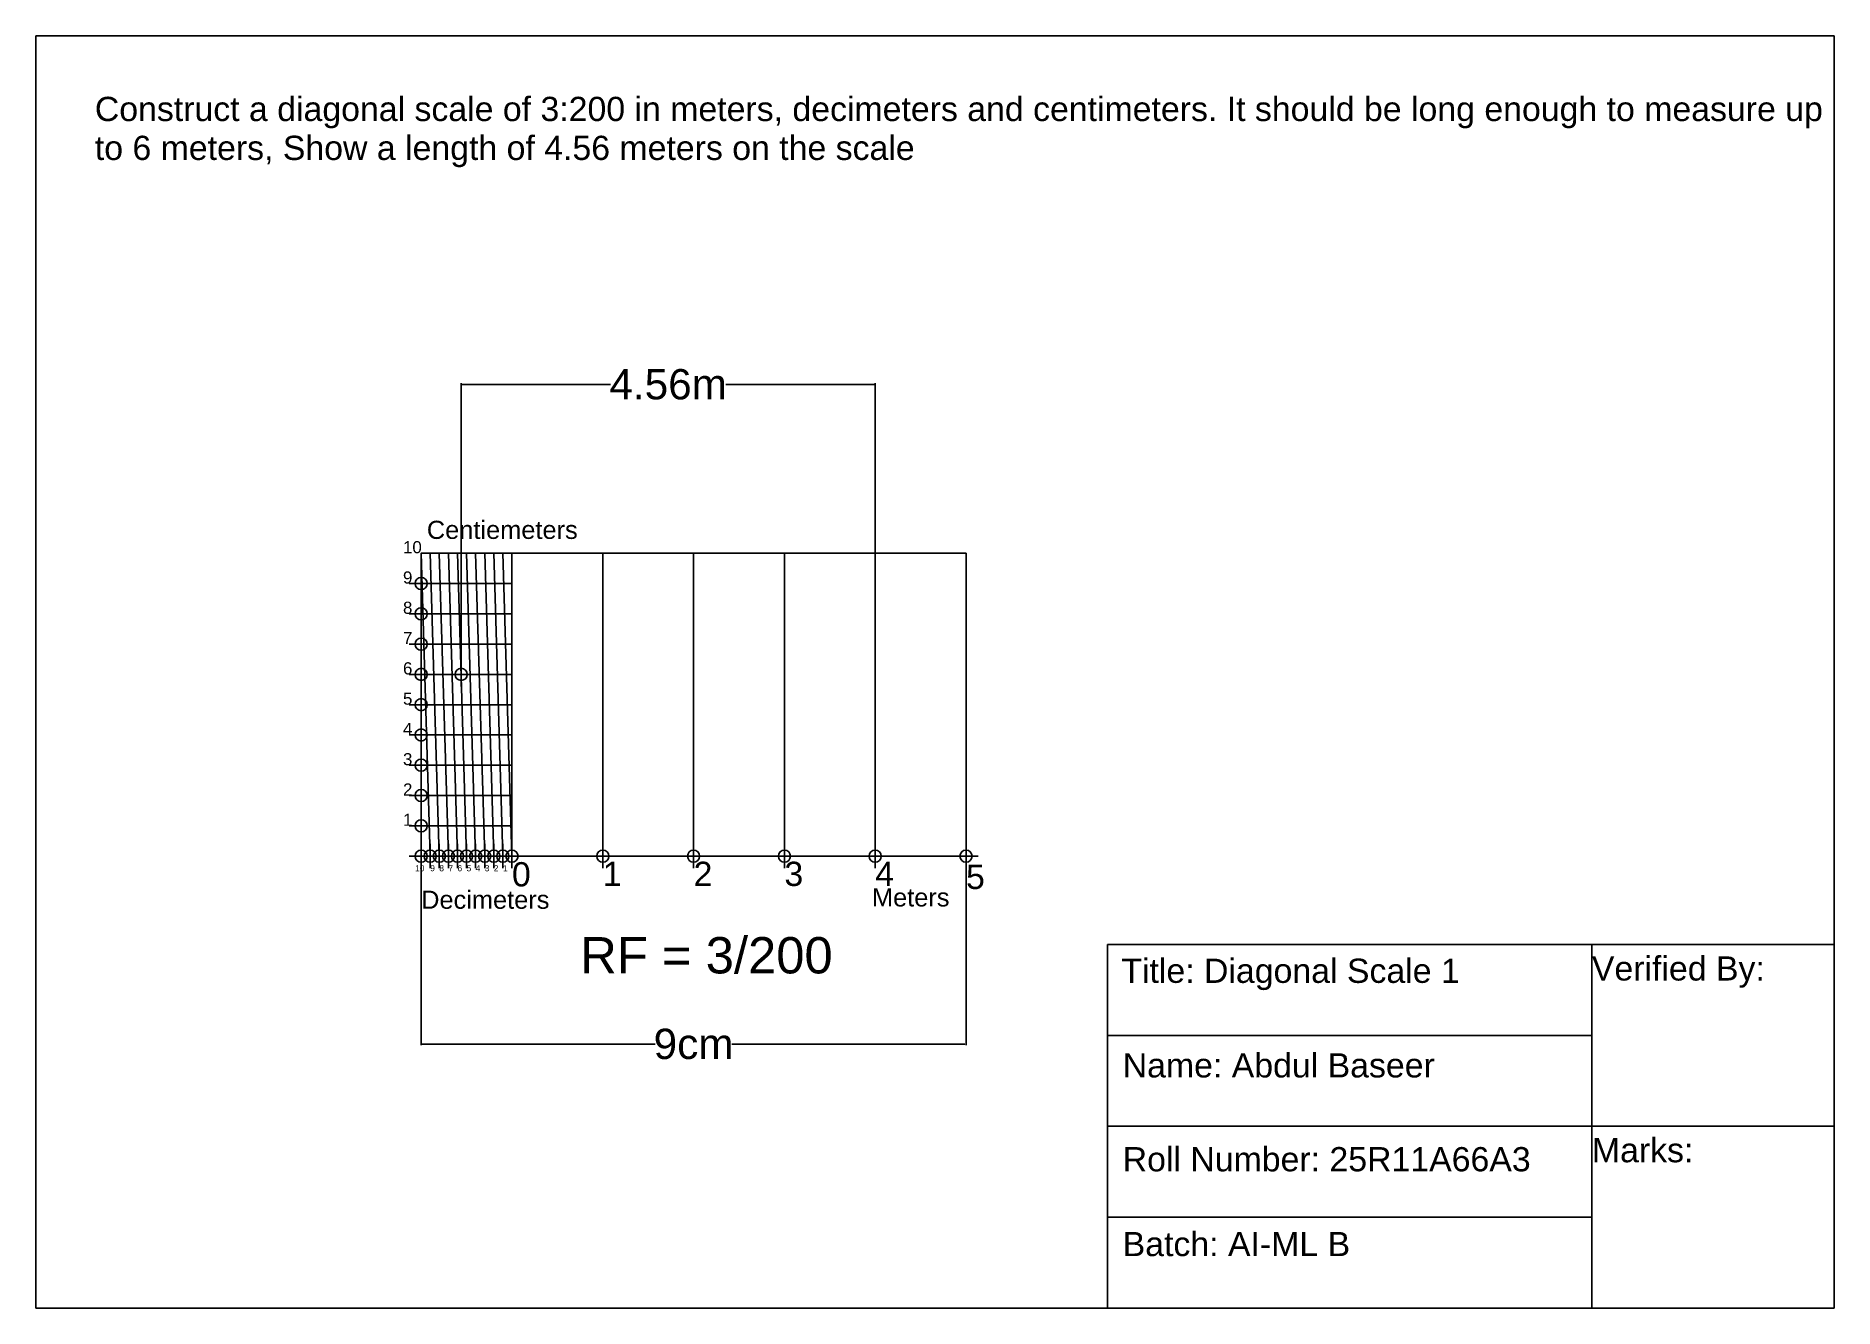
# Model space of a CAD drawing. Header units: millimetres. Extents: x -1 to 296, y 0 to 210.
import ezdxf

# ---------------------------------------------------------------- set-up
doc = ezdxf.new("R2010")
doc.units = ezdxf.units.MM
doc.header["$MEASUREMENT"] = 0
doc.header["$PDMODE"] = 34
doc.header["$PDSIZE"] = 2
doc.styles.get("Standard").update_dxf_attribs({"font": 'arial.ttf'})
doc.dimstyles.get("Standard").update_dxf_attribs({"dimtxt": 5, "dimasz": 0.18, "dimexe": 0.18, "dimexo": 0.0625, "dimgap": 0.09, "dimtad": 0, "dimtih": 1, "dimtoh": 1, "dimdec": 4, "dimzin": 0, "dimdsep": 46, "dimtxsty": 'Standard', "dimcen": 0.09, "dimadec": 0, "dimazin": 0, "dimtfac": 1, "dimtdec": 4, "dimtofl": 0, "dimtmove": 0, "dimatfit": 3, "dimfxl": 1, "dimtolj": 1, "dimtzin": 0, "dimarcsym": 0})

# ---------------------------------------------------------------- blocks, each defined once
blk = doc.blocks.new('*D3')
at = {"color": 0, "lineweight": -2, "transparency": 16777216}
for p, q in [((62.5, 74.94), (62.5, 43.79)), ((152.5, 74.94), (152.5, 43.79)), ((62.68, 43.97), (101.18, 43.97)), ((152.32, 43.97), (113.82, 43.97))]:
    blk.add_line(p, q, dxfattribs=at)
at = {"color": 0, "transparency": 16777216}
for points in [[(62.68, 44), (62.68, 43.94), (62.5, 43.97)], [(152.32, 44), (152.32, 43.94), (152.5, 43.97)]]:
    blk.add_solid(points, dxfattribs=at)
at = {"layer": 'Defpoints', "color": 0, "transparency": 16777216}
for p in [(62.5, 75), (152.5, 75), (152.5, 43.97)]:
    blk.add_point(p, dxfattribs=at)
at = {"color": 0, "transparency": 16777216, "insert": (107.5, 43.97), "char_height": 5, "attachment_point": 5}
blk.add_mtext('\\A1;9cm', dxfattribs=at)
blk = doc.blocks.new('*D4')
at = {"color": 0, "lineweight": -2, "transparency": 16777216}
for p, q in [((69.1, 105.06), (69.1, 153.05)), ((69.28, 152.87), (93.77, 152.87)), ((137.32, 152.87), (112.83, 152.87)), ((137.5, 105.06), (137.5, 153.05))]:
    blk.add_line(p, q, dxfattribs=at)
at = {"color": 0, "transparency": 16777216}
for points in [[(69.28, 152.9), (69.28, 152.84), (69.1, 152.87)], [(137.32, 152.9), (137.32, 152.84), (137.5, 152.87)]]:
    blk.add_solid(points, dxfattribs=at)
at = {"layer": 'Defpoints', "color": 0, "transparency": 16777216}
for p in [(137.5, 152.87), (69.1, 105), (137.5, 105)]:
    blk.add_point(p, dxfattribs=at)
at = {"color": 0, "transparency": 16777216, "insert": (103.3, 152.87), "char_height": 5, "attachment_point": 5}
blk.add_mtext('\\A1;4.56m', dxfattribs=at)

msp = doc.modelspace()

# ---------------------------------------------------------------- linework, layer by layer
for p, q in [((62.5, 125), (64, 75)), ((62.5, 125), (62.5, 75)), ((64, 125), (65.5, 75)), ((65.5, 125), (67, 75)), ((67, 125), (68.5, 75)), ((68.5, 125), (70, 75)), ((70, 125), (71.5, 75)), ((71.5, 125), (73, 75)), ((73, 125), (74.5, 75)), ((74.5, 125), (76, 75)), ((76, 125), (77.5, 75)), ((77.5, 75), (77.5, 125)), ((92.5, 75), (92.5, 125)), ((107.5, 75), (107.5, 125)), ((122.5, 75), (122.5, 125)), ((137.5, 75), (137.5, 125)), ((62.5, 120), (77.5, 120)), ((62.5, 115), (77.5, 115)), ((62.5, 110), (77.5, 110)), ((62.5, 105), (77.5, 105)), ((62.5, 100), (77.5, 100)), ((62.5, 95), (77.5, 95)), ((62.5, 90), (77.5, 90)), ((62.5, 85), (77.5, 85)), ((62.5, 80), (77.5, 80)), ((62.5, 75), (152.5, 75)), ((77.5, 75), (62.5, 75)), ((175.87606, 0.39402), (175.87606, 60.39402)), ((175.87606, 60.39402), (295.87606, 60.39402)), ((255.87606, 0.39402), (255.87606, 60.39402)), ((295.87606, 60.39402), (295.87606, 0.39402)), ((175.87606, 45.39402), (255.87606, 45.39402)), ((175.87606, 30.39402), (295.87606, 30.39402)), ((175.87606, 15.39402), (255.87606, 15.39402)), ((295.87606, 0.39402), (175.87606, 0.39402))]:
    msp.add_line(p, q)
for points in [[(-1.12394, 0.39402), (295.87606, 0.39402), (295.87606, 210.39402), (-1.12394, 210.39402)], [(62.5, 75), (152.5, 75), (152.5, 125), (62.5, 125)]]:
    msp.add_lwpolyline(points, close=True)
for p in [(62.5, 120), (62.5, 115), (62.5, 110), (62.5, 105), (69.1, 105), (62.5, 100), (62.5, 95), (62.5, 90), (62.5, 85), (62.5, 80), (62.5, 75), (64, 75), (65.5, 75), (67, 75), (68.5, 75), (70, 75), (71.5, 75), (73, 75), (74.5, 75), (76, 75), (77.5, 75), (92.5, 75), (107.5, 75), (122.5, 75), (137.5, 75), (152.5, 75)]:
    msp.add_point(p)

# ---------------------------------------------------------------- texts
for s, height, p in [('Construct a diagonal scale of 3:200 in meters, decimeters and centimeters. It should be long enough to measure up ', 4, (8.60171, 196.3489)), ('to 6 meters, Show a length of 4.56 meters on the scale', 4, (8.60171, 189.92325)), ('Centiemeters', 3, (63.44154, 127.36432)), ('10', 2, (59.5, 125)), ('9', 2, (59.5, 120)), ('8', 2, (59.5, 115)), ('7', 2, (59.5, 110)), ('6', 2, (59.5, 105)), ('5', 2, (59.5, 100)), ('4', 2, (59.5, 95)), ('3', 2, (59.5, 90)), ('2', 2, (59.5, 85)), ('1', 2, (59.5, 80)), ('10', 1, (61.5, 72.5)), ('9', 1, (64, 72.5)), ('8', 1, (65.5, 72.5)), ('7', 1, (67, 72.5)), ('6', 1, (68.5, 72.5)), ('5', 1, (70, 72.5)), ('4', 1, (71.5, 72.5)), ('3', 1, (73, 72.5)), ('2', 1, (74.5, 72.5)), ('1', 1, (76, 72.5)), ('0', 4, (77.5, 70)), ('1', 4, (92.5, 70.06821)), ('2', 4, (107.5, 70.06821)), ('3', 4, (122.5, 70.06821)), ('4', 4, (137.5, 70.06821)), ('5', 4, (152.5, 69.56821)), ('Decimeters', 3, (62.5, 66.30474)), ('Meters', 3, (136.96453, 66.68867)), ('RF = 3/200', 6, (88.77991, 55.6294)), ('Title: Diagonal Scale 1', 4, (178.14877, 54.07099)), ('Verified By:', 4, (255.87606, 54.4595)), ('Name: Abdul Baseer', 4, (178.37606, 38.4595)), ('Roll Number: 25R11A66A3', 4, (178.37606, 22.9595)), ('Marks:', 4, (255.87606, 24.4595)), ('Batch: AI-ML B', 4, (178.37606, 8.9595))]:
    msp.add_text(s, height=height).set_placement(p)

# ---------------------------------------------------------------- dimensions: what is measured, and where the dimension line sits
dim = msp.add_linear_dim(base=(137.5, 152.87297), p1=(69.1, 105), p2=(137.5, 105), text='4.56m', dimstyle='Standard')
dim.commit()
dim.dimension.update_dxf_attribs({"geometry": '*D4', "text_midpoint": (103.3, 152.87297)})
dim = msp.add_linear_dim(base=(152.5, 43.9657), p1=(62.5, 75), p2=(152.5, 75), text='9cm', dimstyle='Standard')
dim.commit()
dim.dimension.update_dxf_attribs({"geometry": '*D3', "text_midpoint": (107.5, 43.9657), "dimtype": 160})

doc.saveas('drawing.dxf')
